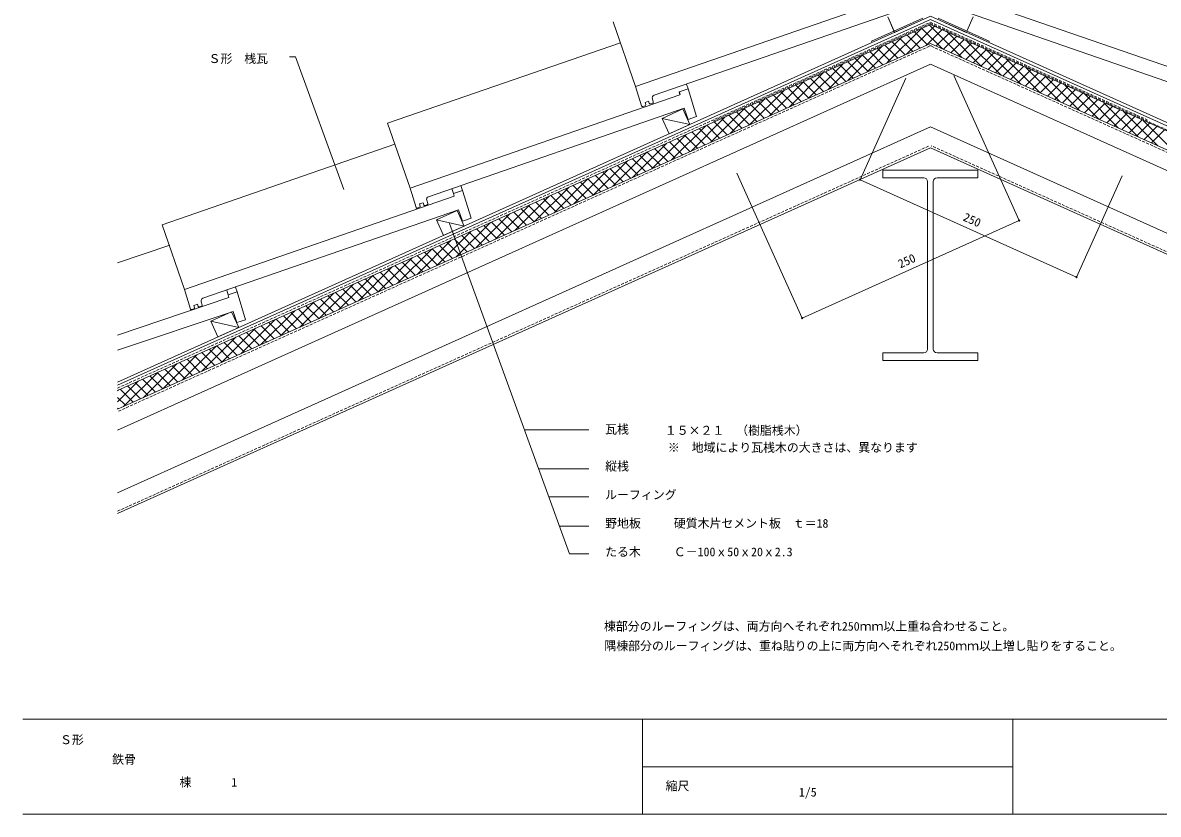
# Model space of a CAD drawing. Units: millimetres, scale not verified. Extents: x -203 to 197, y -138 to 132.
# Drawn here: x -203.2 to 35.5, y -138.4 to 28 of the extents above; entities that cross this region are included whole.
import ezdxf
from ezdxf.enums import TextEntityAlignment as Align

# ---------------------------------------------------------------- set-up
doc = ezdxf.new("R2010")
doc.units = ezdxf.units.MM
doc.header["$LTSCALE"] = 0.5
doc.header["$PDMODE"] = 32
doc.header["$PDSIZE"] = 0.25
doc.linetypes.add('DASHED1', pattern=[1.8, 1.2, -0.6])
for name, color, linetype, lineweight in [('0-0', 5, 'Continuous', 18), ('1-0', 7, 'Continuous', 18), ('1-1', 7, 'Continuous', 18), ('1-2', 3, 'Continuous', 18), ('1-3', 7, 'Continuous', 18)]:
    doc.layers.add(name, color=color, linetype=linetype, lineweight=lineweight)
doc.styles.add('ＭＳ ゴシック', font='')
doc.styles.get('ＭＳ ゴシック').set_extended_font_data('MS Gothic')

msp = doc.modelspace()

# ---------------------------------------------------------------- linework, layer by layer
at = {"layer": '0-0'}
for p, q in [((196.7568, -118.3649), (-203.2433, -118.3649)), ((-72.973, -118.3649), (-72.973, -138.3649)), ((4.8649, -118.3649), (4.8649, -138.3649)), ((-72.973, -128.3649), (4.8649, -128.3649)), ((196.7568, -138.3649), (-203.2432, -138.3649))]:
    msp.add_line(p, q, dxfattribs=at)
at = {"layer": '1-0'}
for p, q in [((-183.2977, -48.1847), (-12.4533, 28.6953)), ((-19.9655, 25.9728), (-21.4257, 29.2176)), ((-20.0886, 26.2463), (-21.4257, 29.2176)), ((-19.9406, 25.984), (-12.4533, 29.3532)), ((-4.966, 25.984), (-12.4533, 29.3532)), ((158.3911, -48.1847), (-12.4533, 28.6953)), ((-4.818, 26.2463), (-3.4809, 29.2176)), ((-4.818, 26.2463), (-3.4809, 29.2176)), ((-183.2977, -49.2812), (-12.4533, 27.5987)), ((-15.5883, 27.9425), (-19.9655, 25.9728)), ((-15.5883, 27.9425), (-15.5883, 27.9425)), ((158.3911, -49.2812), (-12.4533, 27.5987)), ((-9.3183, 27.9425), (-4.9411, 25.9728)), ((-9.3183, 27.9425), (-9.3183, 27.9425)), ((-183.2977, -47.5267), (-19.9406, 25.984)), ((-19.9655, 25.9727), (-19.9655, 25.9728)), ((158.3911, -47.5267), (-4.966, 25.984)), ((-4.9411, 25.9728), (-4.9411, 25.9728)), ((-67.3854, 4.6338), (-68.8456, 7.8787)), ((-68.8456, 7.8787), (-63.0082, 6.6035)), ((-116.2655, -13.4603), (-111.9055, -11.4524)), ((-114.8053, -16.7052), (-116.2655, -13.4603)), ((-114.8053, -16.7052), (-116.2655, -13.4603)), ((-116.2655, -13.4603), (-110.4281, -14.7354)), ((-160.0597, -29.2135), (-160.3656, -28.1954)), ((-163.7026, -34.7612), (-157.848, -36.0744))]:
    msp.add_line(p, q, dxfattribs=at)
for points in [[(-15.5883, 27.9425), (-19.9433, 25.9828), (-19.9655, 25.9728)], [(-9.3183, 27.9425), (-4.9633, 25.9828), (-4.9411, 25.9728)], [(-67.3854, 4.6338), (-68.8456, 7.8786), (-64.5141, 9.8734)], [(-64.4855, 9.8865), (-63.0082, 6.6035), (-67.3854, 4.6338)], [(-64.4855, 9.8865), (-63.0082, 6.6035), (-67.3854, 4.6338)], [(-64.4855, 9.8865), (-63.0082, 6.6035), (-67.3854, 4.6338)], [(-111.9054, -11.4525), (-110.4281, -14.7354), (-114.8053, -16.7052)], [(-111.9054, -11.4525), (-110.4281, -14.7354), (-114.8053, -16.7052)]]:
    msp.add_lwpolyline(points, dxfattribs=at)
msp.add_lwpolyline([(-162.2252, -38.0441), (-163.7026, -34.7612), (-159.3253, -32.7915), (-157.848, -36.0744)], close=True, dxfattribs=at)
at = {"layer": '1-1'}
for p, q in [((-24.8306, 24.1124), (-14.0405, 28.968)), ((-10.8002, 28.9383), (-0.076, 24.1124)), ((-21.6, 19.535), (-14.4223, 26.7127)), ((-17.4859, 21.3863), (-11.6396, 27.2326)), ((-14.2163, 26.8053), (-9.9237, 22.5127)), ((-13.3718, 23.2377), (-10.0792, 26.5303)), ((-12.6558, 27.5076), (-5.8096, 20.6613)), ((-25.714, 17.6837), (-18.5364, 24.8613)), ((-24.8306, 24.1124), (-24.7075, 23.8389)), ((-20.4584, 23.9964), (-17.7358, 21.2739)), ((-18.8979, 24.6987), (-16.1753, 21.9761)), ((-17.3374, 25.4009), (-14.6148, 22.6783)), ((-15.7768, 26.1031), (-13.0543, 23.3806)), ((-11.2412, 23.1056), (-8.5186, 25.8281)), ((-9.6807, 22.4033), (-6.9581, 25.1259)), ((-8.8732, 25.9876), (-1.6955, 18.81)), ((-8.1202, 21.7011), (-5.3976, 24.4237)), ((-4.7591, 24.1363), (2.4186, 16.9587)), ((-0.076, 24.1124), (-0.1991, 23.8389)), ((-183.2977, -53.229), (-12.4533, 23.651)), ((-29.8281, 15.8323), (-22.6505, 23.01)), ((-25.1399, 21.8897), (-22.4173, 19.1672)), ((-23.5794, 22.592), (-20.8568, 19.8694)), ((-22.0189, 23.2942), (-19.2963, 20.5716)), ((158.3911, -53.229), (-12.4533, 23.651)), ((-6.5597, 20.9989), (-3.8371, 23.7214)), ((-4.9992, 20.2966), (-2.2766, 23.0192)), ((-3.4386, 19.5944), (-0.7161, 22.317)), ((-1.8781, 18.8922), (0.8444, 21.6147)), ((-0.645, 22.285), (6.5326, 15.1073)), ((-183.2977, -57.6153), (-12.4533, 19.2647)), ((-38.0563, 12.1297), (-30.8786, 19.3073)), ((-33.9422, 13.981), (-26.7646, 21.1586)), ((-29.8214, 19.7831), (-27.0988, 17.0605)), ((-28.2609, 20.4853), (-25.5384, 17.7627)), ((-26.7004, 21.1875), (-23.9778, 18.465)), ((158.3911, -57.6153), (-12.4533, 19.2647)), ((-0.3176, 18.19), (2.4049, 20.9125)), ((1.2429, 17.4877), (3.9654, 20.2103)), ((2.8034, 16.7855), (5.5259, 19.5081)), ((3.4691, 20.4337), (10.6467, 13.256)), ((-42.1703, 10.2783), (-34.9927, 17.456)), ((-36.0634, 16.9742), (-33.3409, 14.2516)), ((-34.5029, 17.6764), (-31.7804, 14.9538)), ((-32.9424, 18.3786), (-30.2199, 15.6561)), ((-31.3819, 19.0808), (-28.6593, 16.3583)), ((4.3639, 16.0833), (7.0865, 18.8058)), ((5.9244, 15.381), (8.647, 18.1036)), ((7.4849, 14.6788), (10.2075, 17.4014)), ((7.5831, 18.5823), (14.7607, 11.4047)), ((11.6971, 16.731), (18.8748, 9.5534)), ((-46.2844, 8.427), (-39.1068, 15.6047)), ((-40.745, 14.8675), (-38.0224, 12.1449)), ((-39.1844, 15.5697), (-36.4619, 12.8471)), ((-37.6239, 16.2719), (-34.9014, 13.5494)), ((9.0454, 13.9766), (11.768, 16.6991)), ((10.606, 13.2743), (13.3285, 15.9969)), ((12.1665, 12.5721), (14.889, 15.2947)), ((13.727, 11.8699), (16.4495, 14.5924)), ((15.8112, 14.8797), (22.9888, 7.702)), ((-50.3985, 6.5757), (-43.2209, 13.7533)), ((-46.987, 12.0586), (-44.2644, 9.336)), ((-45.4265, 12.7608), (-42.7039, 10.0382)), ((-43.866, 13.463), (-41.1434, 10.7405)), ((-42.3055, 14.1652), (-39.5829, 11.4427)), ((15.2875, 11.1677), (18.01, 13.8902)), ((16.848, 10.4654), (19.5706, 13.188)), ((18.4085, 9.7632), (21.1311, 12.4858)), ((19.9253, 13.0284), (27.1029, 5.8507)), ((-58.6267, 2.873), (-51.449, 10.0506)), ((-54.5126, 4.7243), (-47.3349, 11.902)), ((-51.6685, 9.9519), (-48.9459, 7.2293)), ((-50.108, 10.6541), (-47.3854, 7.9315)), ((-48.5475, 11.3563), (-45.8249, 8.6338)), ((19.969, 9.061), (22.6916, 11.7835)), ((21.5295, 8.3587), (24.2521, 11.0813)), ((23.09, 7.6565), (25.8126, 10.3791)), ((24.0393, 11.177), (31.217, 3.9994)), ((24.6505, 6.9543), (27.3731, 9.6768)), ((-62.7407, 1.0217), (-55.5631, 8.1993)), ((-56.35, 7.8452), (-53.6275, 5.1226)), ((-54.7895, 8.5474), (-52.067, 5.8249)), ((-53.229, 9.2496), (-50.5065, 6.5271)), ((26.2111, 6.252), (28.9336, 8.9746)), ((27.7716, 5.5498), (30.4941, 8.2724)), ((28.1534, 9.3257), (35.331, 2.1481)), ((29.3321, 4.8476), (32.0546, 7.5701)), ((32.2674, 7.4744), (39.4451, 0.2967)), ((-183.2977, -70.7743), (-12.4533, 6.1056)), ((-66.8548, -0.8297), (-59.6771, 6.348)), ((-62.592, 5.0363), (-59.8695, 2.3137)), ((-61.0315, 5.7385), (-58.309, 3.016)), ((-59.471, 6.4407), (-56.7485, 3.7182)), ((-57.9105, 7.143), (-55.188, 4.4204)), ((158.3911, -70.7743), (-12.4533, 6.1056)), ((30.8926, 4.1454), (33.6151, 6.8679)), ((32.4531, 3.4431), (35.1756, 6.1657)), ((34.0136, 2.7409), (36.7362, 5.4634)), ((-75.0829, -4.5323), (-67.9053, 2.6453)), ((-70.9689, -2.681), (-63.7912, 4.4966)), ((-67.2736, 2.9296), (-64.551, 0.207)), ((-65.7131, 3.6318), (-62.9905, 0.9093)), ((-64.1526, 4.3341), (-61.43, 1.6115)), ((-172.8757, -70.4708), (-12.4533, 1.7193)), ((-79.197, -6.3837), (-72.0194, 0.794)), ((-73.5156, 0.1207), (-70.793, -2.6019)), ((-71.9551, 0.8229), (-69.2325, -1.8996)), ((-70.3946, 1.5251), (-67.672, -1.1974)), ((-68.8341, 2.2274), (-66.1115, -0.4952)), ((158.3911, -75.1607), (-12.4533, 1.7193)), ((-83.3111, -8.235), (-76.1334, -1.0573)), ((-78.1971, -1.986), (-75.4746, -4.7086)), ((-76.6366, -1.2838), (-73.9141, -4.0063)), ((-75.0761, -0.5815), (-72.3536, -3.3041)), ((-91.5393, -11.9377), (-84.3616, -4.76)), ((-87.4252, -10.0863), (-80.2476, -2.9087)), ((-82.8787, -4.0927), (-80.1561, -6.8153)), ((-81.3181, -3.3905), (-78.5956, -6.113)), ((-79.7576, -2.6882), (-77.0351, -5.4108)), ((-95.6533, -13.789), (-88.4757, -6.6114)), ((-89.1207, -6.9016), (-86.3981, -9.6242)), ((-87.5602, -6.1994), (-84.8376, -8.9219)), ((-85.9997, -5.4971), (-83.2771, -8.2197)), ((-84.4391, -4.7949), (-81.7166, -7.5175)), ((-99.7674, -15.6403), (-92.5898, -8.4627)), ((-93.8022, -9.0083), (-91.0796, -11.7308)), ((-92.2417, -8.3061), (-89.5191, -11.0286)), ((-90.6812, -7.6038), (-87.9586, -10.3264)), ((-103.8815, -17.4917), (-96.7038, -10.314)), ((-100.0442, -11.8172), (-97.3217, -14.5398)), ((-98.4837, -11.115), (-95.7611, -13.8375)), ((-96.9232, -10.4127), (-94.2007, -13.1353)), ((-95.3627, -9.7105), (-92.6402, -12.4331)), ((-113.538, -14.2265), (-88.2816, -83.6178)), ((-112.1096, -21.1943), (-104.932, -14.0167)), ((-107.9956, -19.343), (-100.8179, -12.1654)), ((-104.7257, -13.9239), (-102.0032, -16.6464)), ((-103.1652, -13.2217), (-100.4427, -15.9442)), ((-101.6047, -12.5194), (-98.8822, -15.242)), ((-116.2237, -23.0457), (-109.0461, -15.868)), ((-109.4073, -16.0306), (-106.6847, -18.7531)), ((-107.8468, -15.3283), (-105.1242, -18.0509)), ((-106.2862, -14.6261), (-103.5637, -17.3487)), ((-120.3378, -24.897), (-113.1602, -17.7194)), ((-115.6493, -18.8395), (-112.9267, -21.562)), ((-114.0888, -18.1372), (-111.3662, -20.8598)), ((-112.5283, -17.435), (-109.8057, -20.1576)), ((-110.9678, -16.7328), (-108.2452, -19.4554)), ((-128.5659, -28.5997), (-121.3883, -21.422)), ((-124.4519, -26.7483), (-117.2742, -19.5707)), ((-120.3308, -20.9462), (-117.6083, -23.6687)), ((-118.7703, -20.2439), (-116.0477, -22.9665)), ((-117.2098, -19.5417), (-114.4872, -22.2643)), ((-132.68, -30.451), (-125.5024, -23.2734)), ((-126.5728, -23.7551), (-123.8503, -26.4776)), ((-125.0123, -23.0528), (-122.2898, -25.7754)), ((-123.4518, -22.3506), (-120.7293, -25.0732)), ((-121.8913, -21.6484), (-119.1688, -24.3709)), ((-136.7941, -32.3023), (-129.6164, -25.1247)), ((-131.2544, -25.8618), (-128.5318, -28.5843)), ((-129.6939, -25.1595), (-126.9713, -27.8821)), ((-128.1333, -24.4573), (-125.4108, -27.1799)), ((-140.9082, -34.1537), (-133.7305, -26.976)), ((-135.9359, -27.9684), (-133.2133, -30.691)), ((-134.3754, -27.2662), (-131.6528, -29.9888)), ((-132.8149, -26.564), (-130.0923, -29.2865)), ((-149.1363, -37.8563), (-141.9587, -30.6787)), ((-145.0222, -36.005), (-137.8446, -28.8274)), ((-142.1779, -30.7774), (-139.4554, -33.4999)), ((-140.6174, -30.0751), (-137.8948, -32.7977)), ((-139.0569, -29.3729), (-136.3343, -32.0955)), ((-137.4964, -28.6707), (-134.7738, -31.3932)), ((-153.2504, -39.7077), (-146.0727, -32.53)), ((-146.8594, -32.884), (-144.1369, -35.6066)), ((-145.2989, -32.1818), (-142.5764, -34.9044)), ((-143.7384, -31.4796), (-141.0159, -34.2021)), ((-157.3644, -41.559), (-150.1868, -34.3814)), ((-153.1015, -35.693), (-150.3789, -38.4155)), ((-151.5409, -34.9907), (-148.8184, -37.7133)), ((-149.9804, -34.2885), (-147.2579, -37.0111)), ((-148.4199, -33.5863), (-145.6974, -36.3088)), ((-165.5926, -45.2617), (-158.4149, -38.084)), ((-161.4785, -43.4103), (-154.3009, -36.2327)), ((-157.783, -37.7996), (-155.0604, -40.5222)), ((-156.2225, -37.0974), (-153.4999, -39.82)), ((-154.662, -36.3952), (-151.9394, -39.1177)), ((-169.7067, -47.113), (-162.529, -39.9354)), ((-162.4645, -39.9063), (-159.7419, -42.6289)), ((-160.904, -39.2041), (-158.1814, -41.9267)), ((-159.3435, -38.5019), (-156.6209, -41.2244)), ((-173.8207, -48.9643), (-166.6431, -41.7867)), ((-168.7065, -42.7152), (-165.984, -45.4378)), ((-167.146, -42.013), (-164.4235, -44.7356)), ((-165.5855, -41.3108), (-162.863, -44.0333)), ((-164.025, -40.6086), (-161.3025, -43.3311)), ((-177.9348, -50.8157), (-170.7572, -43.638)), ((-173.3881, -44.8219), (-170.6655, -47.5445)), ((-171.8275, -44.1197), (-169.105, -46.8423)), ((-170.267, -43.4175), (-167.5445, -46.14)), ((-183.2977, -51.653), (-178.9853, -47.3407)), ((-182.0489, -52.667), (-174.8712, -45.4894)), ((-179.6301, -47.6309), (-176.9076, -50.3534)), ((-178.0696, -46.9286), (-175.347, -49.6512)), ((-176.5091, -46.2264), (-173.7865, -48.9489)), ((-174.9486, -45.5242), (-172.226, -48.2467)), ((-183.2977, -49.3903), (-183.0994, -49.192)), ((-182.7511, -49.0353), (-180.0286, -51.7579)), ((-181.1906, -48.3331), (-178.4681, -51.0556)), ((-183.2977, -50.7515), (-181.5891, -52.4601)), ((-183.2977, -53.0143), (-183.1496, -53.1623)), ((-183.2977, -75.1607), (-172.8757, -70.4708))]:
    msp.add_line(p, q, dxfattribs=at)
at = {"layer": '1-1', "linetype": 'DASHED1'}
for p, q in [((-12.4533, 27.8481), (-58.0494, 7.3298)), ((-12.4533, 27.8481), (158.2012, -48.9465)), ((-183.1089, -53.6484), (-12.2645, 23.2315)), ((158.2023, -53.6484), (-12.6421, 23.2315)), ((-183.2977, -74.6562), (-12.6421, 2.1388)), ((158.5798, -74.7412), (-12.2645, 2.1388))]:
    msp.add_line(p, q, dxfattribs=at)
at = {"layer": '1-1', "color": 3}
for p, q in [((-22.4533, -3.0003), (-2.4533, -3.0003)), ((-22.4533, -4.6003), (-22.4533, -3.0003)), ((-13.8533, -4.6003), (-22.4533, -4.6003)), ((-11.0533, -4.6003), (-2.4533, -4.6003)), ((-2.4533, -3.0003), (-2.4533, -4.6003)), ((-13.0533, -5.4003), (-13.0533, -40.6003)), ((-11.8533, -5.4003), (-11.8533, -40.6003)), ((-13.8533, -41.4003), (-22.4533, -41.4003)), ((-22.4533, -43.0003), (-22.4533, -41.4003)), ((-11.0533, -41.4003), (-2.4533, -41.4003)), ((-2.4533, -41.4003), (-2.4533, -43.0003)), ((-2.4533, -43.0003), (-22.4533, -43.0003))]:
    msp.add_line(p, q, dxfattribs=at)
at = {"layer": '1-1', "linetype": 'DASHED1'}
msp.add_lwpolyline([(-183.2977, -48.7825), (-12.4533, 28.0974), (33.1428, 7.5792)], dxfattribs=at)
at = {"layer": '1-1', "color": 3}
for centre, start, end in [((-13.8533, -5.4003), 0, 90), ((-11.0533, -5.4003), 90, 180), ((-13.8533, -40.6003), 270, 0), ((-11.0533, -40.6003), 180, 270)]:
    msp.add_arc(centre, 0.8, start, end, dxfattribs=at)
at = {"layer": '1-2'}
for p, q in [((-17.682, 34.2105), (-74.4142, 14.5817)), ((-7.2245, 34.2105), (49.5076, 14.5817)), ((-70.5183, 12.7551), (-16.7935, 31.3434)), ((45.6117, 12.7551), (-8.1131, 31.3434)), ((-73.1505, 10.5045), (-74.4142, 14.5817)), ((-65.102, 12.8715), (-121.8341, -6.7573)), ((-70.6883, 11.3426), (-70.8953, 12.0105)), ((-65.2797, 13.4449), (-63.3886, 14.0992)), ((-65.2797, 13.4449), (-65.102, 12.8715)), ((-65.2199, 13.4644), (-65.0472, 12.8895)), ((-61.5819, 8.2696), (-63.3886, 14.0992)), ((-117.9383, -8.5838), (-64.2134, 10.0044)), ((-72.8941, 10.3747), (-72.4213, 10.5382)), ((-72.437, 11.2425), (-71.6806, 11.5043)), ((-72.2957, 10.7864), (-72.437, 11.2425)), ((-71.5431, 11.0606), (-71.6806, 11.5043)), ((-70.8139, 11.0944), (-71.2867, 10.9308)), ((-64.2134, 10.0044), (-63.3934, 7.6343)), ((-63.396, 7.6419), (-61.5819, 8.2696)), ((-120.5704, -10.8345), (-121.8341, -6.7573)), ((-112.5219, -8.4675), (-169.254, -28.0962)), ((-118.1082, -9.9964), (-118.3152, -9.3285)), ((-112.6996, -7.8941), (-110.8085, -7.2398)), ((-112.6996, -7.8941), (-112.5219, -8.4675)), ((-109.0018, -13.0694), (-110.8086, -7.2398)), ((-165.3582, -29.9228), (-111.6333, -11.3345)), ((-120.314, -10.9643), (-119.8412, -10.8007)), ((-119.857, -10.0964), (-119.1006, -9.8347)), ((-119.7156, -10.5525), (-119.857, -10.0964)), ((-118.9631, -10.2783), (-119.1006, -9.8347)), ((-118.2339, -10.2446), (-118.7066, -10.4082)), ((-111.6333, -11.3345), (-110.8133, -13.7047)), ((-110.8159, -13.697), (-109.0018, -13.0694)), ((-167.9904, -32.1735), (-169.254, -28.0962)), ((-160.0597, -29.2135), (-158.163, -28.5757)), ((-156.4072, -34.4209), (-158.163, -28.5757)), ((-159.8871, -29.7884), (-183.2977, -37.6602)), ((-165.5281, -31.3353), (-165.7351, -30.6674)), ((-160.0597, -29.2135), (-159.8871, -29.7884)), ((-183.2977, -40.8252), (-159.0235, -32.6631)), ((-167.7339, -32.3033), (-167.2612, -32.1397)), ((-167.2769, -31.4354), (-166.5205, -31.1737)), ((-167.1355, -31.8915), (-167.2769, -31.4354)), ((-166.383, -31.6173), (-166.5205, -31.1737)), ((-165.6538, -31.5835), (-166.1265, -31.7471)), ((-159.0235, -32.6631), (-158.2242, -35.0403)), ((-158.2268, -35.0327), (-156.4072, -34.4209))]:
    msp.add_line(p, q, dxfattribs=at)
at = {"layer": '1-2', "color": 7}
for p, q in [((-74.4142, 14.5817), (-79.1225, 28.1902)), ((-77.5985, 23.7853), (-126.5425, 6.8512)), ((-63.3886, 14.0992), (-63.7356, 15.1019)), ((-121.8341, -6.7573), (-126.5425, 6.8512)), ((-125.0185, 2.4464), (-173.9624, -14.4878)), ((-112.6996, -7.8941), (-113.0139, -6.8801)), ((-110.8086, -7.2398), (-111.1555, -6.2371)), ((-169.254, -28.0962), (-173.9624, -14.4878)), ((-172.3283, -18.7795), (-183.2977, -22.4679)), ((-158.163, -28.5757), (-158.5071, -27.5524))]:
    msp.add_line(p, q, dxfattribs=at)
at = {"layer": '1-2'}
for centre, radius, start, end in [((-70.3222, 12.1881), 0.6, 109.08588, 197.21983), ((-72.9595, 10.5637), 0.2, 197.21655, 289.08514), ((-72.4867, 10.7272), 0.2, 289.08401, 17.21758), ((-71.352, 11.1198), 0.2, 197.21756, 289.0885), ((-70.8793, 11.2834), 0.2, 289.0885, 17.21996), ((-117.7421, -9.1509), 0.6, 109.08588, 197.21983), ((-120.3794, -10.7753), 0.2, 197.21655, 289.08514), ((-119.9067, -10.6117), 0.2, 289.08401, 17.21758), ((-118.772, -10.2192), 0.2, 197.21756, 289.0885), ((-118.2993, -10.0556), 0.2, 289.0885, 17.21996), ((-165.162, -30.4898), 0.6, 109.08588, 197.21983), ((-167.7993, -32.1143), 0.2, 197.21655, 289.08514), ((-167.3266, -31.9507), 0.2, 289.08401, 17.21758), ((-166.1919, -31.5581), 0.2, 197.21756, 289.0885), ((-165.7192, -31.3946), 0.2, 289.0885, 17.21996)]:
    msp.add_arc(centre, radius, start, end, dxfattribs=at)
at = {"layer": '1-3'}
for p, q in [((6.1896, -13.5807), (-7.5393, 16.9281)), ((-27.234, -4.998), (-17.6445, 16.3122)), ((-39.4064, -34.0989), (-53.1354, -3.5901)), ((18.2687, -25.4743), (27.8583, -4.1641)), ((-27.234, -4.998), (18.2687, -25.4743)), ((-39.4064, -34.0989), (6.1896, -13.5807)), ((-84.2295, -57.58), (-97.7586, -57.58)), ((-84.2295, -65.7325), (-94.7914, -65.7325)), ((-84.2295, -71.6748), (-92.6285, -71.6748)), ((-84.2295, -77.8457), (-90.3825, -77.8457)), ((-88.2816, -83.6178), (-84.2295, -83.6178))]:
    msp.add_line(p, q, dxfattribs=at)
msp.add_lwpolyline([(-135.7278, -7.0714), (-145.8742, 20.8055), (-147.1481, 20.8055)], dxfattribs=at)
for p in [(-27.234, -4.998), (6.1896, -13.5807), (18.2687, -25.4743), (-39.4064, -34.0989)]:
    msp.add_point(p, dxfattribs=at)

# ---------------------------------------------------------------- texts
at = {"layer": '0-0', "color": 7, "style": 'ＭＳ ゴシック'}
for s, p in [('Ｓ形', (-195.4054, -124.1757)), ('棟', (-170.2781, -133.1048)), ('縮尺', (-68.1081, -133.9054))]:
    msp.add_text(s, height=1.833, dxfattribs=at).set_placement(p, align=Align.BOTTOM_LEFT)
at = {"layer": '1-0', "style": 'ＭＳ ゴシック'}
msp.add_text('1/5', height=1.833, dxfattribs=at).set_placement((-40.0932, -135.1819), align=Align.BOTTOM_LEFT)
at = {"layer": '1-1', "style": 'ＭＳ ゴシック'}
for s, p in [('硬質木片セメント板\u3000ｔ＝18', (-66.3799, -78.684)), ('Ｃ－100ｘ50ｘ20ｘ2.3', (-66.3799, -84.684)), ('棟部分のルーフィングは、両方向へそれぞれ250ｍｍ以上重ね合わせること。', (-81.063, -100.3237)), ('隅棟部分のルーフィングは、重ね貼りの上に両方向へそれぞれ250ｍｍ以上増し貼りをすること。', (-80.9752, -104.435)), ('鉄骨', (-184.4438, -128.2884)), ('1', (-159.4073, -133.1048))]:
    msp.add_text(s, height=1.833, dxfattribs=at).set_placement(p, align=Align.BOTTOM_LEFT)
at = {"layer": '1-3', "style": 'ＭＳ ゴシック'}
for s, p in [('Ｓ形\u3000桟瓦', (-164.1782, 18.9747)), ('瓦桟', (-80.813, -58.931)), ('１５×２１\u3000（樹脂桟木）', (-68.27, -59.1599)), ('※\u3000地域により瓦桟木の大きさは、異なります', (-67.6227, -62.7594)), ('縦桟', (-80.813, -66.684)), ('ルーフィング', (-80.813, -72.684)), ('野地板', (-80.813, -78.684)), ('たる木', (-80.813, -84.684))]:
    msp.add_text(s, height=1.833, dxfattribs=at).set_placement(p, align=Align.BOTTOM_LEFT)
for rotation, p in [(335.772, (-5.9873, -14.0108)), (24.228, (-18.5234, -24.1533))]:
    msp.add_text('250', height=1.833, rotation=rotation, dxfattribs=at).set_placement(p, align=Align.BOTTOM_LEFT)

doc.saveas('drawing.dxf')
